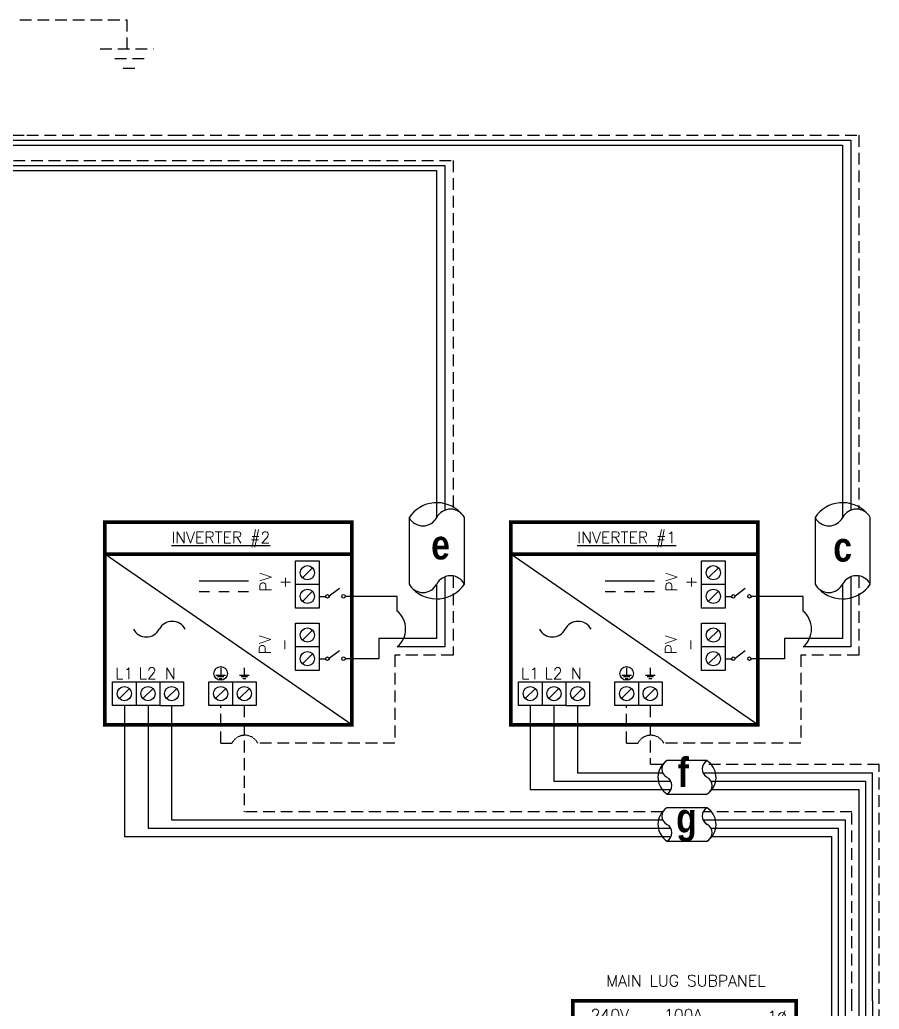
# Model space of a CAD drawing. Header units: feet. Extents: x 20587 to 21372, y 14552 to 15110.
# Drawn here: x 21097.6 to 21371.7, y 14789.4 to 15105.1 of the extents above; entities that cross this region are included whole.
import ezdxf

# ---------------------------------------------------------------- set-up
doc = ezdxf.new("R2010")
doc.units = ezdxf.units.FT
doc.header["$MEASUREMENT"] = 0
doc.linetypes.add('HIDDEN', pattern=[0.375, 0.25, -0.125])
for name, color, linetype in [('ONE LINE BLOCKS', 7, 'Continuous'), ('TABLES', 7, 'Continuous'), ('TEXT', 7, 'Continuous'), ('Z - TITLEBLOCK TXT', 7, 'Continuous')]:
    doc.layers.add(name, color=color, linetype=linetype)
doc.styles.add('ONE LINE TXT', font='techb___.ttf')
doc.styles.get("Standard").update_dxf_attribs({"font": 'simplex.shx'})

# ---------------------------------------------------------------- blocks, each defined once
blk = doc.blocks.new('*U14')
at = {"layer": 'ONE LINE BLOCKS', "linetype": 'Continuous'}
h = blk.add_hatch(color=1, dxfattribs=at)
h.dxf.hatch_style = 1
edge = h.paths.add_edge_path()
edge.add_arc((52.27, 61.39), 0.291, 0, 360)
h = blk.add_hatch(color=1, dxfattribs=at)
h.dxf.hatch_style = 1
edge = h.paths.add_edge_path()
edge.add_arc((58.94, 61.39), 0.291, 0, 360)
h = blk.add_hatch(color=1, dxfattribs=at)
h.dxf.hatch_style = 1
edge = h.paths.add_edge_path()
edge.add_arc((52.27, 58.01), 0.291, 0, 360)
h = blk.add_hatch(color=1, dxfattribs=at)
h.dxf.hatch_style = 1
edge = h.paths.add_edge_path()
edge.add_arc((58.94, 58.01), 0.291, 0, 360)
h = blk.add_hatch(color=1, dxfattribs=at)
h.dxf.hatch_style = 1
edge = h.paths.add_edge_path()
edge.add_arc((52.27, 46.83), 0.291, 0, 360)
h = blk.add_hatch(color=1, dxfattribs=at)
h.dxf.hatch_style = 1
edge = h.paths.add_edge_path()
edge.add_arc((58.94, 46.83), 0.291, 0, 360)
h = blk.add_hatch(color=1, dxfattribs=at)
h.dxf.hatch_style = 1
edge = h.paths.add_edge_path()
edge.add_arc((52.27, 43.45), 0.291, 0, 360)
h = blk.add_hatch(color=1, dxfattribs=at)
h.dxf.hatch_style = 1
edge = h.paths.add_edge_path()
edge.add_arc((58.94, 43.45), 0.291, 0, 360)
at = {"color": 7, "linetype": 'Continuous'}
for p, q in [((102.48, 74.03), (102.48, 61.39)), ((111.18, 74.03), (111.18, 46.83)), ((48.07, 61.39), (39.41, 61.39)), ((39.41, 61.39), (39.41, 46.83)), ((102.48, 61.39), (63.14, 61.39)), ((29, 46.83), (13.32, 46.83)), ((13.32, 46.83), (13.32, 9.66)), ((48.07, 46.83), (37.24, 46.83)), ((111.18, 46.83), (63.14, 46.83)), ((13.32, 9.66), (0, 9.66))]:
    blk.add_line(p, q, dxfattribs=at)
at = {"color": 10, "linetype": 'Continuous'}
for p, q in [((104.66, 74.03), (104.66, 58.01)), ((113.36, 74.03), (113.36, 43.45)), ((33.12, 43.45), (33.12, 58.01)), ((35.29, 58.01), (33.12, 58.01)), ((43.53, 58.01), (48.07, 58.01)), ((104.66, 58.01), (63.14, 58.01)), ((33.12, 43.45), (16.61, 43.45)), ((16.61, 6.49), (16.61, 43.45)), ((33.12, 43.45), (48.07, 43.45)), ((113.36, 43.45), (63.14, 43.45)), ((16.61, 6.49), (0, 6.49))]:
    blk.add_line(p, q, dxfattribs=at)
at = {"color": 253, "linetype": 'Continuous'}
for p, q in [((106.83, 74.03), (106.83, 48.32)), ((115.53, 74.03), (115.53, 28.42)), ((106.83, 39.76), (106.83, 32.77)), ((106.83, 32.77), (89.53, 32.77)), ((115.53, 28.42), (89.53, 28.42)), ((101.87, 11.02), (89.53, 11.02)), ((101.87, 5), (101.87, 11.02)), ((13.32, 3.45), (0, 3.45)), ((13.32, -3.56), (13.32, 3.45)), ((101.87, -3.56), (13.32, -3.56))]:
    blk.add_line(p, q, dxfattribs=at)
at = {"color": 10, "linetype": 'Continuous'}
blk.add_arc((39.41, 55.85), 4.65, 27.6639, 152.3361, dxfattribs=at)
at = {"color": 7, "linetype": 'Continuous'}
blk.add_arc((33.12, 44.67), 4.65, 27.6639, 152.3361, dxfattribs=at)
at = {"color": 253, "linetype": 'Continuous'}
for centre in [(110.41, 44.04), (105.44, 0.72)]:
    blk.add_arc(centre, 5.58, 129.9215, 230.0785, dxfattribs=at)
at = {"layer": 'ONE LINE BLOCKS', "lineweight": 50}
blk.add_line((20.02, 65.33), (91.19, 65.33), dxfattribs=at)
at = {"layer": 'ONE LINE BLOCKS', "lineweight": 50, "const_width": 1.19}
blk.add_lwpolyline([(20.02, 6.67), (20.02, 74.03), (91.19, 74.03), (91.19, 6.67)], close=True, dxfattribs=at)
at = {"layer": 'TEXT', "color": 92, "linetype": 'HIDDEN', "ltscale": 15}
for p, q in [((109.01, 48.32), (109.01, 74.03)), ((117.71, 0), (117.71, 74.03)), ((109.01, 32.7), (109.01, 39.76)), ((109.01, 2.18), (109.01, 24.14)), ((26.29, 19.65), (57.58, 19.65)), ((57.58, 2.18), (57.58, 19.65)), ((26.29, 15.3), (55.38, 15.3)), ((55.38, 0), (55.38, 15.3)), ((34.13, 10.94), (26.29, 10.94)), ((34.13, 0), (34.13, 10.94)), ((9.01, 0), (0, 0)), ((34.13, 0), (17.25, 0)), ((55.38, 0), (117.71, 0)), ((57.58, 2.18), (109.01, 2.18))]:
    blk.add_line(p, q, dxfattribs=at)
at = {"layer": 'TEXT', "color": 92, "linetype": 'HIDDEN', "flags": 128}
for points in [[(29.4, 34.92), (29.4, 31.42)], [(27.06, 31.42), (31.74, 31.42)], [(30.93, 30.55), (27.87, 30.55)], [(30.12, 29.68), (28.68, 29.68)]]:
    blk.add_lwpolyline(points, dxfattribs=at)
at = {"layer": 'TEXT', "color": 92, "linetype": 'Continuous', "ltscale": 4}
for centre in [(112.48, 44.04), (112.48, 28.42)]:
    blk.add_arc(centre, 5.51, 129.059, 230.941, dxfattribs=at)
at = {"layer": 'TEXT', "color": 92, "linetype": 'HIDDEN', "ltscale": 0.3}
blk.add_arc((13.13, -2.16), 4.65, 27.6639, 152.3361, dxfattribs=at)
at = {"layer": 'Z - TITLEBLOCK TXT', "color": 1, "linetype": 'Continuous'}
for p, q in [((21.75, 8.35), (21.75, 35.29)), ((21.75, 35.29), (26.29, 35.29)), ((26.29, 35.29), (26.29, 8.35)), ((84.99, 8.42), (84.99, 35.37)), ((84.99, 35.37), (89.53, 35.37)), ((89.53, 35.37), (89.53, 8.42)), ((26.29, 8.35), (21.75, 8.35)), ((89.53, 8.42), (84.99, 8.42))]:
    blk.add_line(p, q, dxfattribs=at)
at = {"layer": 'Z - TITLEBLOCK TXT', "color": 4, "linetype": 'Continuous'}
for p, q in [((24.81, 33.48), (23.24, 31.91)), ((88.04, 33.56), (86.47, 31.98)), ((24.81, 29.13), (23.24, 27.56)), ((88.04, 29.2), (86.47, 27.63)), ((24.81, 24.78), (23.24, 23.21)), ((88.04, 24.85), (86.47, 23.28)), ((24.81, 20.43), (23.24, 18.86)), ((88.04, 20.5), (86.47, 18.93)), ((24.81, 16.08), (23.24, 14.51)), ((88.04, 16.15), (86.47, 14.58)), ((24.81, 11.73), (23.24, 10.16)), ((88.04, 11.8), (86.47, 10.23))]:
    blk.add_line(p, q, dxfattribs=at)
at = {"layer": 'Z - TITLEBLOCK TXT', "color": 1, "linetype": 'Continuous', "flags": 128}
for points in [[(48.07, 61.39), (52.27, 61.39)], [(48.07, 61.39), (52.27, 61.39)], [(58.94, 61.39), (63.14, 61.39)], [(48.07, 58.01), (52.27, 58.01)], [(48.07, 58.01), (52.27, 58.01)], [(58.94, 58.01), (63.14, 58.01)], [(48.07, 46.83), (52.27, 46.83)], [(48.07, 46.83), (52.27, 46.83)], [(58.94, 46.83), (63.14, 46.83)], [(48.07, 43.45), (52.27, 43.45)], [(48.07, 43.45), (52.27, 43.45)], [(58.94, 43.45), (63.14, 43.45)]]:
    blk.add_lwpolyline(points, dxfattribs=at)
at = {"layer": 'Z - TITLEBLOCK TXT', "color": 1, "linetype": 'Continuous'}
for centre in [(52.27, 61.39), (58.94, 61.39), (52.27, 58.01), (58.94, 58.01), (52.27, 46.83), (58.94, 46.83), (52.27, 43.45), (58.94, 43.45)]:
    blk.add_circle(centre, 0.291, dxfattribs=at)
at = {"layer": 'Z - TITLEBLOCK TXT', "color": 4, "linetype": 'Continuous'}
for centre in [(24.02, 32.7), (87.26, 32.77), (24.02, 28.35), (87.26, 28.42), (24.02, 24), (87.26, 24.07), (24.02, 19.65), (87.26, 19.72), (24.02, 15.3), (87.26, 15.37), (24.02, 10.94), (87.26, 11.02)]:
    blk.add_circle(centre, 1.11, dxfattribs=at)
at = {"layer": 'Z - TITLEBLOCK TXT', "color": 1, "linetype": 'Continuous'}
for centre in [(55.6, 60.19), (55.6, 56.81), (55.6, 45.63), (55.6, 42.25)]:
    blk.add_arc(centre, 3.93, 40.3392, 139.6608, dxfattribs=at)
at = {"layer": 'TABLES', "color": 1, "linetype": 'Continuous'}
for p in [(47.57, 52.77), (47.57, 38.21)]:
    blk.add_text('2p##A', height=3.658, dxfattribs=at).set_placement(p)
at = {"layer": 'TABLES', "color": 4, "linetype": 'Continuous'}
blk.add_text('ISOLATED NEUTRAL', height=1.8743, rotation=90, dxfattribs=at).set_placement((84.33, 8.78))
at = {"layer": 'TEXT', "color": 1, "attachment_point": 5}
for s, width, gutter_width, insert, char_height in [('MAIN LUG SUBPANEL ', 62.3984, 7.17, (56.06, 80.46), 3.6576), ('240V', 0.1481, 0.75, (31.81, 69.58), 3.658), ('100A', 0.1481, 0.75, (55.19, 69.58), 3.658), ('1∅', 0.1481, 0.75, (85.17, 69.07), 3.658)]:
    blk.add_mtext_dynamic_manual_height_columns(s, width=width, gutter_width=gutter_width, heights=[0], dxfattribs=dict(at, insert=insert, char_height=char_height))

msp = doc.modelspace()

# ---------------------------------------------------------------- linework, layer by layer
at = {"color": 7, "linetype": 'Continuous'}
for p, q in [((21071.17, 15066.63), (21099.68, 15066.63)), ((21099.68, 15066.63), (21147.08, 15066.63)), ((21147.08, 15066.63), (21362.6, 15066.63)), ((21362.6, 15066.63), (21362.6, 14948.59)), ((21147.08, 15058.59), (21233.17, 15058.59)), ((21233.17, 15058.59), (21233.17, 14948.59)), ((21221.79, 14946.28), (21221.79, 14925.03)), ((21239.41, 14925.03), (21239.41, 14946.28)), ((21351.22, 14946.28), (21351.22, 14925.03)), ((21368.85, 14925.03), (21368.85, 14946.28)), ((21233.17, 14927.35), (21233.17, 14905.01)), ((21362.6, 14927.35), (21362.6, 14905.01)), ((21218, 14921.13), (21201.41, 14921.13)), ((21218, 14916.41), (21218, 14921.13)), ((21347.43, 14921.13), (21330.84, 14921.13)), ((21347.43, 14916.41), (21347.43, 14921.13)), ((21233.17, 14905.01), (21218, 14905.01)), ((21362.6, 14905.01), (21347.43, 14905.01)), ((21131, 14886.34), (21131, 14844.52)), ((21260.43, 14886.34), (21260.43, 14859.55)), ((21316.81, 14868.71), (21303.99, 14868.71)), ((21260.43, 14859.55), (21305.36, 14859.55)), ((21303.99, 14858.07), (21316.81, 14858.07)), ((21318.17, 14859.55), (21365.16, 14859.55)), ((21365.16, 14859.55), (21365.16, 14792.06)), ((21316.81, 14853.68), (21303.99, 14853.68)), ((21131, 14844.52), (21305.36, 14844.52)), ((21303.99, 14843.05), (21316.81, 14843.05)), ((21318.17, 14844.52), (21356.46, 14844.52)), ((21356.46, 14844.52), (21356.46, 14792.06))]:
    msp.add_line(p, q, dxfattribs=at)
at = {"color": 253, "linetype": 'Continuous'}
for p, q in [((21071.17, 15065.02), (21098.83, 15065.02)), ((21098.83, 15065.02), (21147.08, 15065.02)), ((21147.08, 15065.02), (21359.98, 15065.02)), ((21359.98, 15065.02), (21359.98, 14946.18)), ((21094.57, 15056.98), (21147.08, 15056.98)), ((21147.08, 15056.98), (21230.55, 15056.98)), ((21230.55, 15056.98), (21230.55, 14946.18)), ((21230.55, 14924.93), (21230.55, 14907.63)), ((21359.98, 14924.93), (21359.98, 14907.63)), ((21230.55, 14907.63), (21212.09, 14907.63)), ((21212.09, 14907.63), (21212.09, 14901.24)), ((21359.98, 14907.63), (21341.52, 14907.63)), ((21341.52, 14907.63), (21341.52, 14901.24)), ((21212.09, 14901.24), (21201.41, 14901.24)), ((21341.52, 14901.24), (21330.84, 14901.24)), ((21146.07, 14886.34), (21146.07, 14849.78)), ((21275.5, 14886.34), (21275.5, 14864.81)), ((21275.5, 14864.81), (21302.65, 14864.81)), ((21315.47, 14864.81), (21369.51, 14864.81)), ((21369.51, 14792.06), (21369.51, 14864.81)), ((21146.07, 14849.78), (21302.65, 14849.78)), ((21315.47, 14849.78), (21360.81, 14849.78)), ((21360.81, 14849.78), (21360.81, 14792.06))]:
    msp.add_line(p, q, dxfattribs=at)
msp.add_line((21094.78, 15058.59), (21147.08, 15058.59))
at = {"color": 10, "linetype": 'Continuous'}
for p, q in [((21138.53, 14886.34), (21138.53, 14847.15)), ((21267.96, 14886.34), (21267.96, 14862.18)), ((21267.96, 14862.18), (21305.23, 14862.18)), ((21318.04, 14862.18), (21367.34, 14862.18)), ((21367.34, 14862.18), (21367.34, 14792.06)), ((21138.53, 14847.15), (21305.23, 14847.15)), ((21318.04, 14847.15), (21358.63, 14847.15)), ((21358.63, 14847.15), (21358.63, 14792.06))]:
    msp.add_line(p, q, dxfattribs=at)
at = {"color": 7, "linetype": 'Continuous'}
for centre, radius, start, end in [((21230.6, 14940.43), 10.58, 43.9732, 146.4265), ((21360.03, 14940.43), 10.58, 43.9732, 146.4265), ((21230.6, 14930.88), 10.58, 223.9732, 326.4265), ((21360.03, 14930.88), 10.58, 223.9732, 326.4265), ((21307.52, 14863.39), 6.38, 133.9732, 236.4265), ((21313.28, 14863.39), 6.38, 313.9732, 56.4265), ((21307.52, 14848.37), 6.38, 133.9732, 236.4265), ((21313.28, 14848.37), 6.38, 313.9732, 56.4265)]:
    msp.add_arc(centre, radius, start, end, dxfattribs=at)
at = {"layer": 'ONE LINE BLOCKS', "lineweight": 50, "const_width": 1.19}
for points in [[(21124.78, 14880.18), (21124.78, 14944.83), (21203.55, 14944.83), (21203.55, 14880.18)], [(21124.78, 14934.55), (21124.78, 14944.83), (21203.55, 14944.83), (21203.55, 14934.55)], [(21254.21, 14880.18), (21254.21, 14944.83), (21332.98, 14944.83), (21332.98, 14880.18)], [(21254.21, 14934.55), (21254.21, 14944.83), (21332.98, 14944.83), (21332.98, 14934.55)]]:
    msp.add_lwpolyline(points, close=True, dxfattribs=at)
at = {"layer": 'TEXT', "color": 92, "linetype": 'HIDDEN', "ltscale": 15}
for p, q in [((21097.64, 15105.07), (21131.76, 15105.07)), ((21131.76, 15105.07), (21131.76, 15095.78)), ((21078.41, 15068.24), (21099.9, 15068.24)), ((21099.9, 15068.24), (21147.08, 15068.24)), ((21147.08, 15068.24), (21365.22, 15068.24)), ((21365.22, 15068.24), (21365.22, 14948.88)), ((21095.6, 15060.2), (21147.08, 15060.2)), ((21147.08, 15060.2), (21235.79, 15060.2)), ((21235.79, 15060.2), (21235.79, 14948.88)), ((21235.79, 14927.64), (21235.79, 14902.39)), ((21365.22, 14927.64), (21365.22, 14902.39)), ((21235.79, 14902.39), (21217.28, 14902.39)), ((21217.28, 14902.39), (21217.28, 14874.31)), ((21365.22, 14902.39), (21346.71, 14902.39)), ((21346.71, 14902.39), (21346.71, 14874.31)), ((21161.7, 14874.31), (21161.7, 14886.34)), ((21169.24, 14886.34), (21169.24, 14852.41)), ((21291.14, 14874.31), (21291.14, 14886.34)), ((21298.67, 14886.34), (21298.67, 14867.44)), ((21161.7, 14874.31), (21165.31, 14874.31)), ((21217.28, 14874.31), (21173.54, 14874.31)), ((21291.14, 14874.31), (21294.74, 14874.31)), ((21346.71, 14874.31), (21302.98, 14874.31)), ((21302.73, 14867.44), (21298.67, 14867.44)), ((21371.69, 14867.44), (21315.54, 14867.44)), ((21371.69, 14792.06), (21371.69, 14867.44)), ((21302.73, 14852.41), (21169.24, 14852.41)), ((21362.99, 14852.41), (21315.54, 14852.41)), ((21362.99, 14792.06), (21362.99, 14852.41))]:
    msp.add_line(p, q, dxfattribs=at)
at = {"layer": 'TEXT', "color": 92, "linetype": 'HIDDEN', "ltscale": 15, "flags": 128}
for points in [[(21123.27, 15095.78), (21140.24, 15095.78)], [(21137.3, 15092.63), (21126.21, 15092.63)], [(21134.36, 15089.49), (21129.15, 15089.49)]]:
    msp.add_lwpolyline(points, dxfattribs=at)
at = {"layer": 'TEXT', "color": 92, "linetype": 'Continuous', "flags": 128}
for points in [[(21160.17, 14895.99), (21163.24, 14895.99)], [(21161.71, 14898.29), (21161.7, 14895.99)], [(21167.7, 14895.99), (21170.77, 14895.99)], [(21169.24, 14898.29), (21169.24, 14895.99)], [(21289.6, 14895.99), (21292.67, 14895.99)], [(21291.14, 14898.29), (21291.13, 14895.99)], [(21297.13, 14895.99), (21300.2, 14895.99)], [(21298.67, 14898.29), (21298.67, 14895.99)], [(21162.71, 14895.42), (21160.7, 14895.42)], [(21162.17, 14894.85), (21161.23, 14894.85)], [(21170.24, 14895.42), (21168.23, 14895.42)], [(21169.71, 14894.85), (21168.77, 14894.85)], [(21292.14, 14895.42), (21290.13, 14895.42)], [(21299.67, 14895.42), (21297.66, 14895.42)]]:
    msp.add_lwpolyline(points, dxfattribs=at)
at = {"layer": 'TEXT', "color": 92, "linetype": 'HIDDEN', "flags": 128}
for points in [[(21291.61, 14894.85), (21290.66, 14894.85)], [(21299.14, 14894.85), (21298.2, 14894.85)]]:
    msp.add_lwpolyline(points, dxfattribs=at)
at = {"layer": 'TEXT', "color": 92, "linetype": 'Continuous'}
for centre in [(21161.7, 14896.54), (21291.14, 14896.54)]:
    msp.add_circle(centre, 2.17, dxfattribs=at)
at = {"layer": 'TEXT', "color": 92, "linetype": 'HIDDEN', "ltscale": 0.3}
for centre in [(21169.42, 14872.15), (21298.86, 14872.15)]:
    msp.add_arc(centre, 4.65, 27.6639, 152.3361, dxfattribs=at)
at = {"layer": 'Z - TITLEBLOCK TXT', "color": 7, "linetype": 'Continuous'}
for p, q in [((21203.55, 14880.18), (21124.78, 14934.55)), ((21332.98, 14880.18), (21254.21, 14934.55)), ((21170.6, 14925.94), (21154.84, 14925.94)), ((21300.03, 14925.94), (21284.27, 14925.94)), ((21158.13, 14922.53), (21154.84, 14922.53)), ((21164.37, 14922.53), (21161.07, 14922.53)), ((21170.6, 14922.53), (21167.31, 14922.53)), ((21287.56, 14922.53), (21284.27, 14922.53)), ((21293.8, 14922.53), (21290.5, 14922.53)), ((21300.03, 14922.53), (21296.74, 14922.53))]:
    msp.add_line(p, q, dxfattribs=at)
at = {"layer": 'Z - TITLEBLOCK TXT', "color": 1, "linetype": 'Continuous'}
for p, q in [((21185.6, 14917.36), (21185.6, 14932.43)), ((21185.6, 14932.43), (21193.13, 14932.43)), ((21185.6, 14917.36), (21185.6, 14932.43)), ((21193.13, 14932.43), (21193.13, 14917.36)), ((21193.13, 14932.43), (21193.13, 14924.9)), ((21315.03, 14917.36), (21315.03, 14932.43)), ((21315.03, 14932.43), (21322.56, 14932.43)), ((21315.03, 14917.36), (21315.03, 14932.43)), ((21322.56, 14932.43), (21322.56, 14917.36)), ((21322.56, 14932.43), (21322.56, 14924.9)), ((21193.13, 14924.9), (21185.6, 14924.9)), ((21322.56, 14924.9), (21315.03, 14924.9)), ((21193.13, 14921.13), (21195.17, 14921.13)), ((21199.56, 14923.59), (21196.3, 14921.15)), ((21322.56, 14921.13), (21324.6, 14921.13)), ((21328.99, 14923.59), (21325.73, 14921.15)), ((21193.13, 14917.36), (21185.6, 14917.36)), ((21322.56, 14917.36), (21315.03, 14917.36)), ((21185.6, 14897.47), (21185.6, 14912.54)), ((21185.6, 14912.54), (21193.13, 14912.54)), ((21193.13, 14912.54), (21193.13, 14905)), ((21315.03, 14897.47), (21315.03, 14912.54)), ((21315.03, 14912.54), (21322.56, 14912.54)), ((21322.56, 14912.54), (21322.56, 14905)), ((21193.13, 14905), (21185.6, 14905)), ((21193.13, 14905), (21193.13, 14897.47)), ((21199.56, 14903.7), (21196.3, 14901.25)), ((21322.56, 14905), (21315.03, 14905)), ((21322.56, 14905), (21322.56, 14897.47)), ((21328.99, 14903.7), (21325.73, 14901.25)), ((21193.13, 14901.24), (21195.17, 14901.24)), ((21322.56, 14901.24), (21324.6, 14901.24)), ((21193.13, 14897.47), (21185.6, 14897.47)), ((21322.56, 14897.47), (21315.03, 14897.47)), ((21127.23, 14893.88), (21142.3, 14893.88)), ((21127.23, 14886.34), (21127.23, 14893.88)), ((21127.23, 14893.88), (21134.76, 14893.88)), ((21134.76, 14893.88), (21134.76, 14886.34)), ((21142.3, 14893.88), (21142.3, 14886.34)), ((21142.3, 14893.88), (21149.83, 14893.88)), ((21149.83, 14893.88), (21149.83, 14886.34)), ((21157.94, 14893.88), (21173.01, 14893.88)), ((21157.94, 14886.34), (21157.94, 14893.88)), ((21157.94, 14893.88), (21165.47, 14893.88)), ((21165.47, 14893.88), (21165.47, 14886.34)), ((21173.01, 14893.88), (21173.01, 14886.34)), ((21256.66, 14893.88), (21271.73, 14893.88)), ((21256.66, 14886.34), (21256.66, 14893.88)), ((21256.66, 14893.88), (21264.2, 14893.88)), ((21264.2, 14893.88), (21264.2, 14886.34)), ((21271.73, 14893.88), (21271.73, 14886.34)), ((21271.73, 14893.88), (21279.26, 14893.88)), ((21279.26, 14893.88), (21279.26, 14886.34)), ((21287.37, 14893.88), (21302.44, 14893.88)), ((21287.37, 14886.34), (21287.37, 14893.88)), ((21287.37, 14893.88), (21294.9, 14893.88)), ((21294.9, 14893.88), (21294.9, 14886.34)), ((21302.44, 14893.88), (21302.44, 14886.34)), ((21142.3, 14886.34), (21127.23, 14886.34)), ((21142.3, 14886.34), (21149.83, 14886.34)), ((21173.01, 14886.34), (21157.94, 14886.34)), ((21271.73, 14886.34), (21256.66, 14886.34)), ((21271.73, 14886.34), (21279.26, 14886.34)), ((21302.44, 14886.34), (21287.37, 14886.34))]:
    msp.add_line(p, q, dxfattribs=at)
at = {"layer": 'Z - TITLEBLOCK TXT', "color": 4, "linetype": 'Continuous'}
for p, q in [((21190.97, 14930.27), (21187.76, 14927.06)), ((21320.4, 14930.27), (21317.19, 14927.06)), ((21190.97, 14922.74), (21187.76, 14919.53)), ((21320.4, 14922.74), (21317.19, 14919.53)), ((21190.97, 14910.38), (21187.76, 14907.16)), ((21320.4, 14910.38), (21317.19, 14907.16)), ((21190.97, 14902.84), (21187.76, 14899.63)), ((21320.4, 14902.84), (21317.19, 14899.63)), ((21132.6, 14891.72), (21129.39, 14888.5)), ((21140.14, 14891.72), (21136.92, 14888.5)), ((21147.67, 14891.72), (21144.46, 14888.5)), ((21163.31, 14891.72), (21160.1, 14888.5)), ((21170.85, 14891.72), (21167.63, 14888.5)), ((21262.04, 14891.72), (21258.82, 14888.5)), ((21269.57, 14891.72), (21266.36, 14888.5)), ((21277.1, 14891.72), (21273.89, 14888.5)), ((21292.74, 14891.72), (21289.53, 14888.5)), ((21300.28, 14891.72), (21297.06, 14888.5))]:
    msp.add_line(p, q, dxfattribs=at)
for centre in [(21189.36, 14928.67), (21318.79, 14928.67), (21189.36, 14921.13), (21318.79, 14921.13), (21189.36, 14908.77), (21318.79, 14908.77), (21189.36, 14901.24), (21318.79, 14901.24), (21131, 14890.11), (21138.53, 14890.11), (21146.07, 14890.11), (21161.7, 14890.11), (21169.24, 14890.11), (21260.43, 14890.11), (21267.96, 14890.11), (21275.5, 14890.11), (21291.14, 14890.11), (21298.67, 14890.11)]:
    msp.add_circle(centre, 2.27, dxfattribs=at)
at = {"layer": 'Z - TITLEBLOCK TXT', "color": 1, "linetype": 'Continuous'}
for centre in [(21195.71, 14921.13), (21200.87, 14921.13), (21325.14, 14921.13), (21330.3, 14921.13), (21195.71, 14901.24), (21200.87, 14901.24), (21325.14, 14901.24), (21330.3, 14901.24)]:
    msp.add_circle(centre, 0.541, dxfattribs=at)
at = {"layer": 'Z - TITLEBLOCK TXT', "linetype": 'Continuous'}
for centre, radius, start, end in [((21226.19, 14948.59), 4.98, 207.6639, 332.3361), ((21235.01, 14943.97), 4.98, 27.6639, 152.3361), ((21355.63, 14948.59), 4.98, 207.6639, 332.3361), ((21364.44, 14943.97), 4.98, 27.6639, 152.3361), ((21235.01, 14922.72), 4.98, 27.6639, 152.3361), ((21364.44, 14922.72), 4.98, 27.6639, 152.3361), ((21226.19, 14927.34), 4.98, 207.6639, 332.3361), ((21355.63, 14927.34), 4.98, 207.6639, 332.3361), ((21213.23, 14910.71), 7.43, 309.9338, 50.0662), ((21342.66, 14910.71), 7.43, 309.9338, 50.0662), ((21146.25, 14908.49), 4.65, 27.6639, 152.3361), ((21275.68, 14908.49), 4.65, 27.6639, 152.3361), ((21138.01, 14912.81), 4.65, 207.6639, 332.3361), ((21267.45, 14912.81), 4.65, 207.6639, 332.3361), ((21305.39, 14866.05), 3, 117.6639, 242.3361), ((21318.2, 14866.05), 3, 117.6639, 242.3361), ((21302.6, 14860.73), 3, 297.6639, 62.3361), ((21315.41, 14860.73), 3, 297.6639, 62.3361), ((21305.39, 14851.02), 3, 117.6639, 242.3361), ((21318.2, 14851.02), 3, 117.6639, 242.3361), ((21302.6, 14845.71), 3, 297.6639, 62.3361), ((21315.41, 14845.71), 3, 297.6639, 62.3361)]:
    msp.add_arc(centre, radius, start, end, dxfattribs=at)

# ---------------------------------------------------------------- block references
msp.add_blockref('*U14', (21253.98, 14718.03))

# ---------------------------------------------------------------- texts
at = {"layer": 'TABLES', "color": 1, "linetype": 'Continuous'}
for s, p in [('%%UINVERTER #2', (21145.99, 14938.09)), ('%%UINVERTER #1', (21275.42, 14938.09))]:
    msp.add_text(s, height=3.6576, dxfattribs=at).set_placement(p)
at = {"layer": 'TEXT', "color": 1, "char_height": 3.658, "attachment_point": 5, "rotation": 90}
for s, width, insert in [('PV +', 2.8378, (21179.1, 14925.65)), ('PV +', 2.8378, (21308.53, 14925.65)), ('PV -', 2.8013, (21178.88, 14905.67)), ('PV -', 2.8013, (21308.31, 14905.67))]:
    msp.add_mtext_dynamic_manual_height_columns(s, width=width, gutter_width=0.75, heights=[0], dxfattribs=dict(at, insert=insert))
at = {"layer": 'TEXT', "color": 1, "attachment_point": 5}
for s, insert, char_height in [('L1', (21130.94, 14896.52), 3.658), ('L2', (21138.4, 14896.55), 3.658), ('N', (21145.65, 14896.49), 3.66), ('L1', (21260.37, 14896.52), 3.658), ('L2', (21267.83, 14896.55), 3.658), ('N', (21275.08, 14896.49), 3.66)]:
    msp.add_mtext_dynamic_manual_height_columns(s, width=0.1481, gutter_width=0.75, heights=[0], dxfattribs=dict(at, insert=insert, char_height=char_height))
at = {"layer": 'Z - TITLEBLOCK TXT', "color": 1, "linetype": 'Continuous', "char_height": 9.3833, "attachment_point": 1, "style": 'ONE LINE TXT'}
for s, insert in [('{\\W1;\\C256;e}', (21228.81, 14942.29)), ('{\\W1;\\C256;c}', (21357.04, 14941.6)), ('{\\W1;\\C256;f}', (21307.41, 14869.7)), ('{\\W1;\\C256;g}', (21306.95, 14855.12))]:
    msp.add_mtext_dynamic_manual_height_columns(s, width=0.1385, gutter_width=2.13, heights=[0], dxfattribs=dict(at, insert=insert))

doc.saveas('drawing.dxf')
